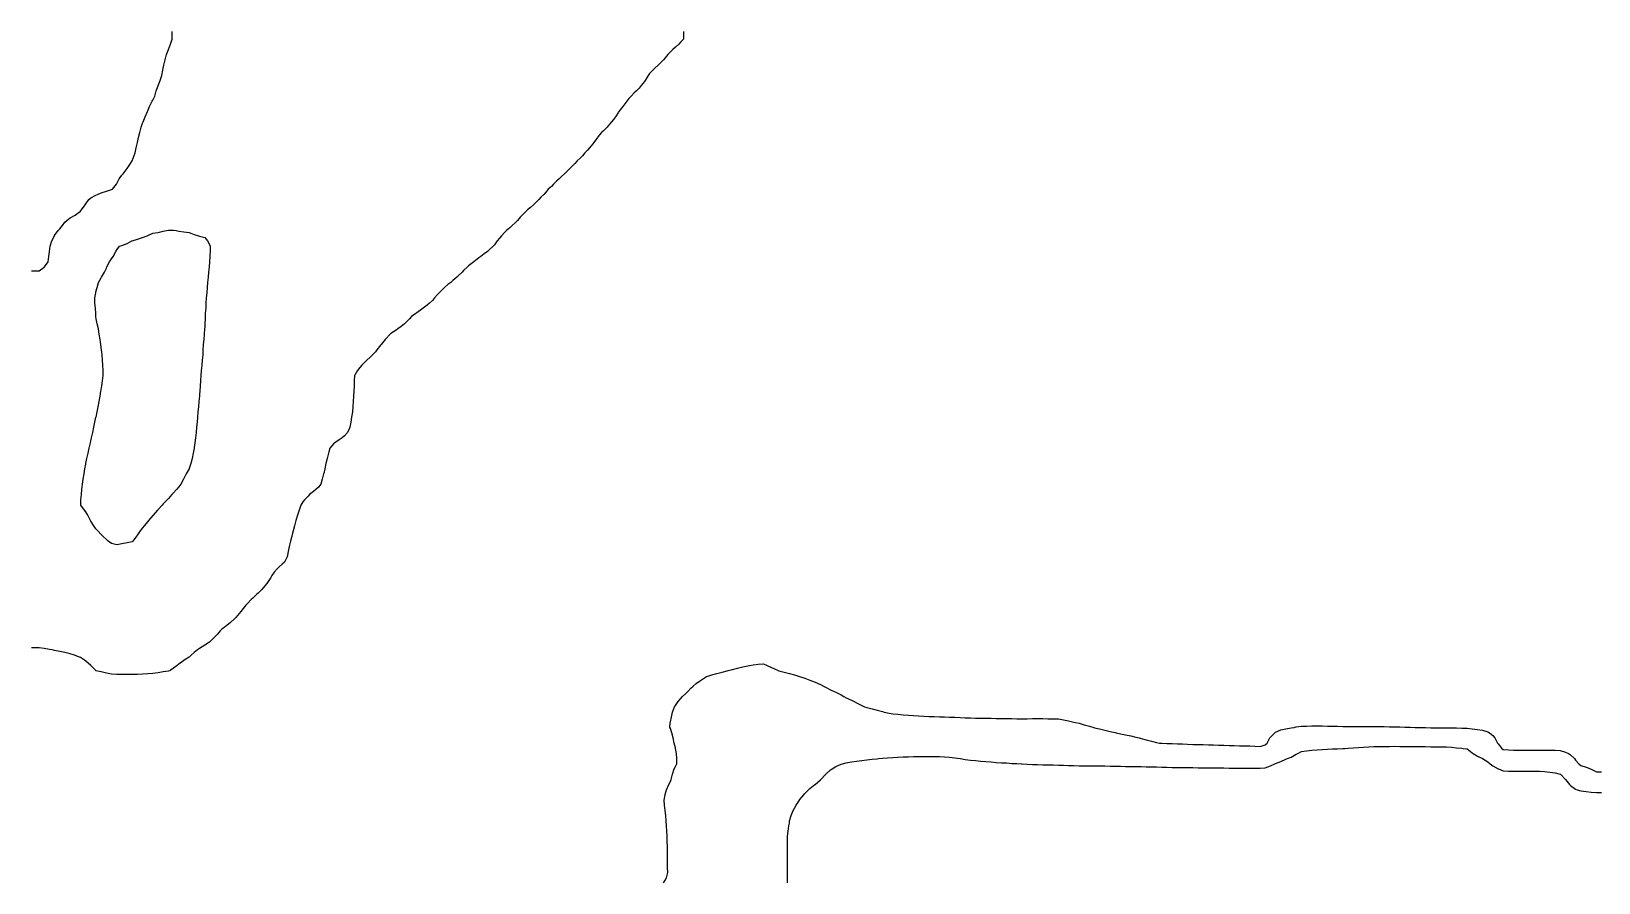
# Model space of a CAD drawing. Header units: inches. Extents: x -13671948.9 to -13671906.2, y 5686257.7 to 5686300.4.
# Drawn here: x -13671948.92 to -13671936.29, y 5686293.57 to 5686300.42 of the extents above; entities that cross this region are included whole.
import ezdxf

# ---------------------------------------------------------------- set-up
doc = ezdxf.new("R2010")
doc.units = ezdxf.units.IN
doc.header["$MEASUREMENT"] = 0

msp = doc.modelspace()

# ---------------------------------------------------------------- linework, layer by layer
for points in [[(-13671948.925, 5686298.494), (-13671948.904, 5686298.494), (-13671948.862, 5686298.494), (-13671948.821, 5686298.524), (-13671948.819, 5686298.525), (-13671948.789, 5686298.567), (-13671948.784, 5686298.609), (-13671948.779, 5686298.646), (-13671948.779, 5686298.65), (-13671948.773, 5686298.692), (-13671948.76, 5686298.734), (-13671948.739, 5686298.775), (-13671948.737, 5686298.778), (-13671948.709, 5686298.817), (-13671948.696, 5686298.831), (-13671948.675, 5686298.859), (-13671948.654, 5686298.885), (-13671948.639, 5686298.9), (-13671948.612, 5686298.92), (-13671948.572, 5686298.942), (-13671948.571, 5686298.943), (-13671948.529, 5686298.974), (-13671948.52, 5686298.984), (-13671948.492, 5686299.026), (-13671948.487, 5686299.034), (-13671948.462, 5686299.067), (-13671948.445, 5686299.081), (-13671948.404, 5686299.104), (-13671948.393, 5686299.109), (-13671948.362, 5686299.121), (-13671948.32, 5686299.135), (-13671948.279, 5686299.148), (-13671948.271, 5686299.151), (-13671948.24, 5686299.192), (-13671948.237, 5686299.196), (-13671948.216, 5686299.234), (-13671948.195, 5686299.264), (-13671948.186, 5686299.276), (-13671948.154, 5686299.317), (-13671948.153, 5686299.317), (-13671948.127, 5686299.359), (-13671948.112, 5686299.38), (-13671948.105, 5686299.401), (-13671948.088, 5686299.443), (-13671948.079, 5686299.484), (-13671948.07, 5686299.526), (-13671948.07, 5686299.526), (-13671948.061, 5686299.568), (-13671948.05, 5686299.609), (-13671948.039, 5686299.651), (-13671948.028, 5686299.683), (-13671948.025, 5686299.693), (-13671948.008, 5686299.734), (-13671947.99, 5686299.776), (-13671947.987, 5686299.783), (-13671947.972, 5686299.818), (-13671947.951, 5686299.859), (-13671947.945, 5686299.869), (-13671947.931, 5686299.901), (-13671947.918, 5686299.943), (-13671947.903, 5686299.983), (-13671947.903, 5686299.985), (-13671947.886, 5686300.026), (-13671947.873, 5686300.068), (-13671947.865, 5686300.11), (-13671947.862, 5686300.127), (-13671947.857, 5686300.151), (-13671947.847, 5686300.193), (-13671947.835, 5686300.235), (-13671947.82, 5686300.276), (-13671947.82, 5686300.277), (-13671947.804, 5686300.318), (-13671947.79, 5686300.36), (-13671947.79, 5686300.402), (-13671947.79, 5686300.422)], [(-13671943.669, 5686300.422), (-13671943.669, 5686300.402), (-13671943.669, 5686300.36), (-13671943.692, 5686300.335), (-13671943.707, 5686300.318), (-13671943.734, 5686300.296), (-13671943.755, 5686300.276), (-13671943.775, 5686300.258), (-13671943.796, 5686300.235), (-13671943.817, 5686300.208), (-13671943.829, 5686300.193), (-13671943.859, 5686300.164), (-13671943.872, 5686300.151), (-13671943.901, 5686300.127), (-13671943.917, 5686300.11), (-13671943.942, 5686300.083), (-13671943.953, 5686300.068), (-13671943.979, 5686300.026), (-13671943.984, 5686300.019), (-13671944.009, 5686299.985), (-13671944.026, 5686299.966), (-13671944.048, 5686299.943), (-13671944.067, 5686299.926), (-13671944.092, 5686299.901), (-13671944.109, 5686299.881), (-13671944.126, 5686299.859), (-13671944.151, 5686299.828), (-13671944.158, 5686299.818), (-13671944.189, 5686299.776), (-13671944.192, 5686299.772), (-13671944.218, 5686299.734), (-13671944.234, 5686299.712), (-13671944.249, 5686299.693), (-13671944.276, 5686299.661), (-13671944.285, 5686299.651), (-13671944.317, 5686299.619), (-13671944.329, 5686299.609), (-13671944.359, 5686299.572), (-13671944.363, 5686299.568), (-13671944.393, 5686299.526), (-13671944.401, 5686299.517), (-13671944.427, 5686299.484), (-13671944.443, 5686299.466), (-13671944.465, 5686299.443), (-13671944.484, 5686299.42), (-13671944.503, 5686299.401), (-13671944.526, 5686299.38), (-13671944.544, 5686299.359), (-13671944.568, 5686299.335), (-13671944.585, 5686299.317), (-13671944.609, 5686299.293), (-13671944.628, 5686299.276), (-13671944.651, 5686299.254), (-13671944.672, 5686299.234), (-13671944.693, 5686299.215), (-13671944.716, 5686299.192), (-13671944.734, 5686299.174), (-13671944.76, 5686299.151), (-13671944.776, 5686299.131), (-13671944.795, 5686299.109), (-13671944.818, 5686299.087), (-13671944.835, 5686299.067), (-13671944.86, 5686299.043), (-13671944.878, 5686299.026), (-13671944.901, 5686299.004), (-13671944.926, 5686298.984), (-13671944.943, 5686298.968), (-13671944.969, 5686298.942), (-13671944.985, 5686298.927), (-13671945.008, 5686298.9), (-13671945.026, 5686298.881), (-13671945.049, 5686298.859), (-13671945.068, 5686298.84), (-13671945.095, 5686298.817), (-13671945.11, 5686298.805), (-13671945.136, 5686298.775), (-13671945.151, 5686298.757), (-13671945.17, 5686298.734), (-13671945.193, 5686298.704), (-13671945.203, 5686298.692), (-13671945.235, 5686298.662), (-13671945.249, 5686298.65), (-13671945.276, 5686298.63), (-13671945.303, 5686298.609), (-13671945.318, 5686298.597), (-13671945.358, 5686298.567), (-13671945.36, 5686298.566), (-13671945.402, 5686298.534), (-13671945.411, 5686298.525), (-13671945.443, 5686298.495), (-13671945.454, 5686298.483), (-13671945.485, 5686298.453), (-13671945.497, 5686298.442), (-13671945.527, 5686298.416), (-13671945.545, 5686298.4), (-13671945.568, 5686298.382), (-13671945.595, 5686298.358), (-13671945.61, 5686298.344), (-13671945.638, 5686298.317), (-13671945.652, 5686298.302), (-13671945.676, 5686298.275), (-13671945.693, 5686298.255), (-13671945.715, 5686298.233), (-13671945.735, 5686298.217), (-13671945.768, 5686298.192), (-13671945.777, 5686298.185), (-13671945.819, 5686298.155), (-13671945.825, 5686298.15), (-13671945.86, 5686298.126), (-13671945.878, 5686298.108), (-13671945.902, 5686298.082), (-13671945.917, 5686298.067), (-13671945.944, 5686298.044), (-13671945.97, 5686298.025), (-13671945.985, 5686298.015), (-13671946.027, 5686297.989), (-13671946.034, 5686297.983), (-13671946.069, 5686297.946), (-13671946.073, 5686297.941), (-13671946.106, 5686297.9), (-13671946.11, 5686297.895), (-13671946.14, 5686297.858), (-13671946.152, 5686297.842), (-13671946.175, 5686297.816), (-13671946.194, 5686297.799), (-13671946.22, 5686297.775), (-13671946.236, 5686297.759), (-13671946.261, 5686297.733), (-13671946.277, 5686297.715), (-13671946.297, 5686297.691), (-13671946.319, 5686297.652), (-13671946.32, 5686297.65), (-13671946.322, 5686297.608), (-13671946.324, 5686297.566), (-13671946.326, 5686297.524), (-13671946.329, 5686297.483), (-13671946.332, 5686297.441), (-13671946.335, 5686297.399), (-13671946.338, 5686297.358), (-13671946.344, 5686297.316), (-13671946.351, 5686297.274), (-13671946.357, 5686297.233), (-13671946.361, 5686297.226), (-13671946.378, 5686297.191), (-13671946.402, 5686297.165), (-13671946.421, 5686297.149), (-13671946.444, 5686297.132), (-13671946.478, 5686297.107), (-13671946.486, 5686297.102), (-13671946.518, 5686297.066), (-13671946.527, 5686297.036), (-13671946.531, 5686297.024), (-13671946.541, 5686296.982), (-13671946.551, 5686296.941), (-13671946.56, 5686296.899), (-13671946.569, 5686296.86), (-13671946.57, 5686296.857), (-13671946.58, 5686296.816), (-13671946.593, 5686296.774), (-13671946.611, 5686296.751), (-13671946.633, 5686296.732), (-13671946.652, 5686296.716), (-13671946.682, 5686296.691), (-13671946.694, 5686296.679), (-13671946.724, 5686296.649), (-13671946.736, 5686296.633), (-13671946.754, 5686296.607), (-13671946.767, 5686296.565), (-13671946.778, 5686296.532), (-13671946.78, 5686296.524), (-13671946.794, 5686296.482), (-13671946.805, 5686296.44), (-13671946.814, 5686296.399), (-13671946.819, 5686296.38), (-13671946.825, 5686296.357), (-13671946.837, 5686296.315), (-13671946.846, 5686296.274), (-13671946.854, 5686296.232), (-13671946.861, 5686296.203), (-13671946.864, 5686296.19), (-13671946.886, 5686296.148), (-13671946.903, 5686296.131), (-13671946.93, 5686296.107), (-13671946.944, 5686296.093), (-13671946.969, 5686296.065), (-13671946.986, 5686296.04), (-13671946.996, 5686296.023), (-13671947.023, 5686295.982), (-13671947.028, 5686295.975), (-13671947.056, 5686295.94), (-13671947.069, 5686295.923), (-13671947.098, 5686295.898), (-13671947.111, 5686295.887), (-13671947.141, 5686295.857), (-13671947.153, 5686295.845), (-13671947.182, 5686295.815), (-13671947.195, 5686295.8), (-13671947.218, 5686295.773), (-13671947.236, 5686295.749), (-13671947.249, 5686295.732), (-13671947.278, 5686295.701), (-13671947.288, 5686295.69), (-13671947.32, 5686295.662), (-13671947.337, 5686295.648), (-13671947.361, 5686295.629), (-13671947.389, 5686295.606), (-13671947.403, 5686295.593), (-13671947.428, 5686295.565), (-13671947.445, 5686295.546), (-13671947.468, 5686295.523), (-13671947.486, 5686295.506), (-13671947.522, 5686295.481), (-13671947.528, 5686295.477), (-13671947.57, 5686295.452), (-13671947.586, 5686295.44), (-13671947.612, 5686295.42), (-13671947.636, 5686295.398), (-13671947.653, 5686295.382), (-13671947.692, 5686295.356), (-13671947.695, 5686295.354), (-13671947.737, 5686295.325), (-13671947.75, 5686295.315), (-13671947.778, 5686295.292), (-13671947.807, 5686295.273), (-13671947.82, 5686295.268), (-13671947.862, 5686295.262), (-13671947.903, 5686295.255), (-13671947.945, 5686295.249), (-13671947.987, 5686295.246), (-13671948.028, 5686295.244), (-13671948.07, 5686295.242), (-13671948.112, 5686295.241), (-13671948.154, 5686295.241), (-13671948.195, 5686295.241), (-13671948.237, 5686295.241), (-13671948.279, 5686295.245), (-13671948.32, 5686295.253), (-13671948.362, 5686295.262), (-13671948.404, 5686295.272), (-13671948.405, 5686295.273), (-13671948.445, 5686295.315), (-13671948.445, 5686295.315), (-13671948.487, 5686295.35), (-13671948.496, 5686295.356), (-13671948.529, 5686295.378), (-13671948.571, 5686295.396), (-13671948.577, 5686295.398), (-13671948.612, 5686295.407), (-13671948.654, 5686295.418), (-13671948.696, 5686295.428), (-13671948.737, 5686295.436), (-13671948.758, 5686295.44), (-13671948.779, 5686295.443), (-13671948.821, 5686295.451), (-13671948.862, 5686295.456), (-13671948.904, 5686295.456), (-13671948.925, 5686295.456)], [(-13671948.108, 5686296.315), (-13671948.112, 5686296.311), (-13671948.154, 5686296.303), (-13671948.195, 5686296.294), (-13671948.237, 5686296.285), (-13671948.279, 5686296.297), (-13671948.305, 5686296.315), (-13671948.32, 5686296.33), (-13671948.349, 5686296.357), (-13671948.362, 5686296.37), (-13671948.389, 5686296.399), (-13671948.404, 5686296.414), (-13671948.421, 5686296.44), (-13671948.445, 5686296.478), (-13671948.448, 5686296.482), (-13671948.471, 5686296.524), (-13671948.487, 5686296.551), (-13671948.496, 5686296.565), (-13671948.525, 5686296.607), (-13671948.527, 5686296.649), (-13671948.522, 5686296.691), (-13671948.518, 5686296.732), (-13671948.513, 5686296.774), (-13671948.507, 5686296.816), (-13671948.5, 5686296.857), (-13671948.494, 5686296.899), (-13671948.487, 5686296.935), (-13671948.486, 5686296.941), (-13671948.477, 5686296.982), (-13671948.468, 5686297.024), (-13671948.459, 5686297.066), (-13671948.449, 5686297.107), (-13671948.445, 5686297.123), (-13671948.439, 5686297.149), (-13671948.43, 5686297.191), (-13671948.421, 5686297.233), (-13671948.412, 5686297.274), (-13671948.404, 5686297.314), (-13671948.403, 5686297.316), (-13671948.395, 5686297.358), (-13671948.386, 5686297.399), (-13671948.378, 5686297.441), (-13671948.371, 5686297.483), (-13671948.364, 5686297.524), (-13671948.362, 5686297.535), (-13671948.357, 5686297.566), (-13671948.352, 5686297.608), (-13671948.346, 5686297.65), (-13671948.346, 5686297.691), (-13671948.349, 5686297.733), (-13671948.351, 5686297.775), (-13671948.354, 5686297.816), (-13671948.36, 5686297.858), (-13671948.362, 5686297.876), (-13671948.365, 5686297.9), (-13671948.371, 5686297.941), (-13671948.378, 5686297.983), (-13671948.385, 5686298.025), (-13671948.394, 5686298.067), (-13671948.402, 5686298.108), (-13671948.404, 5686298.124), (-13671948.406, 5686298.15), (-13671948.409, 5686298.192), (-13671948.413, 5686298.233), (-13671948.412, 5686298.275), (-13671948.405, 5686298.317), (-13671948.404, 5686298.324), (-13671948.395, 5686298.358), (-13671948.385, 5686298.4), (-13671948.362, 5686298.437), (-13671948.359, 5686298.442), (-13671948.335, 5686298.483), (-13671948.32, 5686298.514), (-13671948.316, 5686298.525), (-13671948.295, 5686298.567), (-13671948.279, 5686298.591), (-13671948.266, 5686298.609), (-13671948.243, 5686298.65), (-13671948.237, 5686298.663), (-13671948.214, 5686298.692), (-13671948.195, 5686298.697), (-13671948.154, 5686298.713), (-13671948.116, 5686298.734), (-13671948.112, 5686298.736), (-13671948.07, 5686298.749), (-13671948.028, 5686298.761), (-13671947.992, 5686298.775), (-13671947.987, 5686298.778), (-13671947.945, 5686298.796), (-13671947.903, 5686298.803), (-13671947.862, 5686298.812), (-13671947.836, 5686298.817), (-13671947.82, 5686298.82), (-13671947.778, 5686298.82), (-13671947.757, 5686298.817), (-13671947.737, 5686298.814), (-13671947.695, 5686298.808), (-13671947.653, 5686298.802), (-13671947.612, 5686298.786), (-13671947.579, 5686298.775), (-13671947.57, 5686298.773), (-13671947.528, 5686298.761), (-13671947.504, 5686298.734), (-13671947.486, 5686298.701), (-13671947.484, 5686298.692), (-13671947.485, 5686298.65), (-13671947.486, 5686298.621), (-13671947.487, 5686298.609), (-13671947.49, 5686298.567), (-13671947.493, 5686298.525), (-13671947.497, 5686298.483), (-13671947.501, 5686298.442), (-13671947.504, 5686298.4), (-13671947.508, 5686298.358), (-13671947.511, 5686298.317), (-13671947.515, 5686298.275), (-13671947.518, 5686298.233), (-13671947.52, 5686298.192), (-13671947.523, 5686298.15), (-13671947.525, 5686298.108), (-13671947.527, 5686298.067), (-13671947.528, 5686298.04), (-13671947.529, 5686298.025), (-13671947.532, 5686297.983), (-13671947.535, 5686297.941), (-13671947.539, 5686297.9), (-13671947.542, 5686297.858), (-13671947.544, 5686297.816), (-13671947.548, 5686297.775), (-13671947.552, 5686297.733), (-13671947.556, 5686297.691), (-13671947.559, 5686297.65), (-13671947.562, 5686297.608), (-13671947.565, 5686297.566), (-13671947.568, 5686297.524), (-13671947.57, 5686297.499), (-13671947.571, 5686297.483), (-13671947.574, 5686297.441), (-13671947.578, 5686297.399), (-13671947.582, 5686297.358), (-13671947.585, 5686297.316), (-13671947.589, 5686297.274), (-13671947.593, 5686297.233), (-13671947.597, 5686297.191), (-13671947.602, 5686297.149), (-13671947.607, 5686297.107), (-13671947.612, 5686297.071), (-13671947.612, 5686297.066), (-13671947.621, 5686297.024), (-13671947.63, 5686296.982), (-13671947.64, 5686296.941), (-13671947.653, 5686296.901), (-13671947.654, 5686296.899), (-13671947.676, 5686296.857), (-13671947.695, 5686296.821), (-13671947.698, 5686296.816), (-13671947.719, 5686296.774), (-13671947.737, 5686296.754), (-13671947.755, 5686296.732), (-13671947.778, 5686296.706), (-13671947.793, 5686296.691), (-13671947.82, 5686296.659), (-13671947.83, 5686296.649), (-13671947.862, 5686296.617), (-13671947.871, 5686296.607), (-13671947.903, 5686296.572), (-13671947.909, 5686296.565), (-13671947.944, 5686296.524), (-13671947.945, 5686296.523), (-13671947.98, 5686296.482), (-13671947.987, 5686296.475), (-13671948.015, 5686296.44), (-13671948.028, 5686296.424), (-13671948.047, 5686296.399), (-13671948.07, 5686296.366), (-13671948.077, 5686296.357), (-13671948.108, 5686296.315)], [(-13671943.829, 5686293.563), (-13671943.817, 5686293.586), (-13671943.807, 5686293.605), (-13671943.796, 5686293.647), (-13671943.797, 5686293.688), (-13671943.797, 5686293.73), (-13671943.797, 5686293.772), (-13671943.798, 5686293.813), (-13671943.799, 5686293.855), (-13671943.8, 5686293.897), (-13671943.801, 5686293.939), (-13671943.803, 5686293.98), (-13671943.806, 5686294.022), (-13671943.808, 5686294.064), (-13671943.812, 5686294.105), (-13671943.817, 5686294.147), (-13671943.817, 5686294.147), (-13671943.822, 5686294.189), (-13671943.826, 5686294.23), (-13671943.818, 5686294.272), (-13671943.817, 5686294.275), (-13671943.805, 5686294.314), (-13671943.786, 5686294.356), (-13671943.775, 5686294.381), (-13671943.768, 5686294.397), (-13671943.758, 5686294.439), (-13671943.743, 5686294.481), (-13671943.734, 5686294.502), (-13671943.722, 5686294.522), (-13671943.722, 5686294.564), (-13671943.726, 5686294.606), (-13671943.733, 5686294.647), (-13671943.734, 5686294.651), (-13671943.744, 5686294.689), (-13671943.753, 5686294.731), (-13671943.764, 5686294.772), (-13671943.775, 5686294.806), (-13671943.778, 5686294.814), (-13671943.776, 5686294.856), (-13671943.775, 5686294.86), (-13671943.767, 5686294.898), (-13671943.757, 5686294.939), (-13671943.742, 5686294.981), (-13671943.734, 5686294.992), (-13671943.711, 5686295.023), (-13671943.692, 5686295.046), (-13671943.676, 5686295.064), (-13671943.65, 5686295.09), (-13671943.634, 5686295.106), (-13671943.609, 5686295.131), (-13671943.591, 5686295.148), (-13671943.567, 5686295.168), (-13671943.54, 5686295.189), (-13671943.525, 5686295.2), (-13671943.484, 5686295.226), (-13671943.466, 5686295.231), (-13671943.442, 5686295.239), (-13671943.4, 5686295.25), (-13671943.358, 5686295.261), (-13671943.317, 5686295.271), (-13671943.308, 5686295.273), (-13671943.275, 5686295.282), (-13671943.233, 5686295.293), (-13671943.192, 5686295.304), (-13671943.15, 5686295.312), (-13671943.137, 5686295.315), (-13671943.108, 5686295.319), (-13671943.067, 5686295.325), (-13671943.025, 5686295.329), (-13671942.995, 5686295.315), (-13671942.983, 5686295.309), (-13671942.941, 5686295.289), (-13671942.907, 5686295.273), (-13671942.9, 5686295.271), (-13671942.858, 5686295.26), (-13671942.816, 5686295.249), (-13671942.775, 5686295.238), (-13671942.75, 5686295.231), (-13671942.733, 5686295.227), (-13671942.691, 5686295.212), (-13671942.65, 5686295.197), (-13671942.63, 5686295.189), (-13671942.608, 5686295.181), (-13671942.566, 5686295.162), (-13671942.542, 5686295.148), (-13671942.525, 5686295.139), (-13671942.483, 5686295.118), (-13671942.456, 5686295.106), (-13671942.441, 5686295.1), (-13671942.399, 5686295.077), (-13671942.376, 5686295.064), (-13671942.358, 5686295.055), (-13671942.316, 5686295.034), (-13671942.294, 5686295.023), (-13671942.274, 5686295.013), (-13671942.233, 5686294.992), (-13671942.211, 5686294.981), (-13671942.191, 5686294.976), (-13671942.149, 5686294.965), (-13671942.108, 5686294.954), (-13671942.066, 5686294.943), (-13671942.051, 5686294.939), (-13671942.024, 5686294.933), (-13671941.982, 5686294.925), (-13671941.941, 5686294.921), (-13671941.899, 5686294.917), (-13671941.857, 5686294.914), (-13671941.816, 5686294.911), (-13671941.774, 5686294.909), (-13671941.732, 5686294.906), (-13671941.691, 5686294.904), (-13671941.649, 5686294.903), (-13671941.607, 5686294.901), (-13671941.566, 5686294.9), (-13671941.524, 5686294.899), (-13671941.496, 5686294.898), (-13671941.482, 5686294.897), (-13671941.44, 5686294.895), (-13671941.399, 5686294.894), (-13671941.357, 5686294.892), (-13671941.315, 5686294.891), (-13671941.274, 5686294.89), (-13671941.232, 5686294.889), (-13671941.19, 5686294.889), (-13671941.149, 5686294.888), (-13671941.107, 5686294.888), (-13671941.065, 5686294.887), (-13671941.023, 5686294.887), (-13671940.982, 5686294.886), (-13671940.94, 5686294.886), (-13671940.898, 5686294.886), (-13671940.857, 5686294.887), (-13671940.815, 5686294.887), (-13671940.773, 5686294.887), (-13671940.732, 5686294.886), (-13671940.69, 5686294.885), (-13671940.648, 5686294.884), (-13671940.606, 5686294.877), (-13671940.565, 5686294.869), (-13671940.523, 5686294.859), (-13671940.51, 5686294.856), (-13671940.481, 5686294.849), (-13671940.44, 5686294.837), (-13671940.398, 5686294.825), (-13671940.363, 5686294.814), (-13671940.356, 5686294.812), (-13671940.315, 5686294.803), (-13671940.273, 5686294.793), (-13671940.231, 5686294.783), (-13671940.19, 5686294.774), (-13671940.183, 5686294.772), (-13671940.148, 5686294.765), (-13671940.106, 5686294.756), (-13671940.064, 5686294.747), (-13671940.023, 5686294.737), (-13671939.996, 5686294.731), (-13671939.981, 5686294.727), (-13671939.939, 5686294.716), (-13671939.898, 5686294.705), (-13671939.856, 5686294.695), (-13671939.832, 5686294.689), (-13671939.814, 5686294.688), (-13671939.773, 5686294.686), (-13671939.731, 5686294.685), (-13671939.689, 5686294.683), (-13671939.647, 5686294.682), (-13671939.606, 5686294.68), (-13671939.564, 5686294.679), (-13671939.522, 5686294.678), (-13671939.481, 5686294.677), (-13671939.439, 5686294.675), (-13671939.397, 5686294.674), (-13671939.356, 5686294.673), (-13671939.314, 5686294.672), (-13671939.272, 5686294.67), (-13671939.231, 5686294.669), (-13671939.189, 5686294.668), (-13671939.147, 5686294.667), (-13671939.105, 5686294.666), (-13671939.064, 5686294.665), (-13671939.022, 5686294.663), (-13671938.98, 5686294.676), (-13671938.964, 5686294.689), (-13671938.943, 5686294.731), (-13671938.939, 5686294.737), (-13671938.902, 5686294.772), (-13671938.897, 5686294.776), (-13671938.855, 5686294.795), (-13671938.814, 5686294.805), (-13671938.772, 5686294.811), (-13671938.748, 5686294.814), (-13671938.73, 5686294.819), (-13671938.688, 5686294.826), (-13671938.647, 5686294.826), (-13671938.605, 5686294.827), (-13671938.563, 5686294.828), (-13671938.522, 5686294.827), (-13671938.48, 5686294.826), (-13671938.438, 5686294.826), (-13671938.397, 5686294.825), (-13671938.355, 5686294.824), (-13671938.313, 5686294.824), (-13671938.271, 5686294.824), (-13671938.23, 5686294.823), (-13671938.188, 5686294.823), (-13671938.146, 5686294.823), (-13671938.105, 5686294.823), (-13671938.063, 5686294.822), (-13671938.021, 5686294.822), (-13671937.98, 5686294.821), (-13671937.938, 5686294.82), (-13671937.896, 5686294.819), (-13671937.855, 5686294.818), (-13671937.813, 5686294.817), (-13671937.771, 5686294.816), (-13671937.729, 5686294.815), (-13671937.714, 5686294.814), (-13671937.688, 5686294.814), (-13671937.646, 5686294.813), (-13671937.604, 5686294.813), (-13671937.563, 5686294.812), (-13671937.521, 5686294.812), (-13671937.479, 5686294.811), (-13671937.438, 5686294.811), (-13671937.396, 5686294.81), (-13671937.354, 5686294.809), (-13671937.312, 5686294.805), (-13671937.271, 5686294.8), (-13671937.229, 5686294.794), (-13671937.187, 5686294.781), (-13671937.172, 5686294.772), (-13671937.146, 5686294.751), (-13671937.129, 5686294.731), (-13671937.108, 5686294.689), (-13671937.104, 5686294.684), (-13671937.073, 5686294.647), (-13671937.062, 5686294.639), (-13671937.021, 5686294.634), (-13671936.979, 5686294.633), (-13671936.937, 5686294.633), (-13671936.895, 5686294.633), (-13671936.854, 5686294.633), (-13671936.812, 5686294.633), (-13671936.77, 5686294.633), (-13671936.729, 5686294.633), (-13671936.687, 5686294.632), (-13671936.645, 5686294.631), (-13671936.604, 5686294.629), (-13671936.562, 5686294.617), (-13671936.536, 5686294.606), (-13671936.52, 5686294.596), (-13671936.487, 5686294.564), (-13671936.479, 5686294.553), (-13671936.453, 5686294.522), (-13671936.437, 5686294.51), (-13671936.395, 5686294.495), (-13671936.36, 5686294.481), (-13671936.353, 5686294.478), (-13671936.312, 5686294.459), (-13671936.27, 5686294.458)], [(-13671942.832, 5686293.563), (-13671942.831, 5686293.605), (-13671942.83, 5686293.647), (-13671942.83, 5686293.688), (-13671942.83, 5686293.73), (-13671942.83, 5686293.772), (-13671942.83, 5686293.813), (-13671942.83, 5686293.855), (-13671942.831, 5686293.897), (-13671942.83, 5686293.939), (-13671942.825, 5686293.98), (-13671942.82, 5686294.022), (-13671942.816, 5686294.045), (-13671942.814, 5686294.064), (-13671942.802, 5686294.105), (-13671942.784, 5686294.147), (-13671942.775, 5686294.166), (-13671942.762, 5686294.189), (-13671942.733, 5686294.23), (-13671942.733, 5686294.231), (-13671942.7, 5686294.272), (-13671942.691, 5686294.282), (-13671942.661, 5686294.314), (-13671942.65, 5686294.324), (-13671942.611, 5686294.356), (-13671942.608, 5686294.357), (-13671942.566, 5686294.393), (-13671942.563, 5686294.397), (-13671942.525, 5686294.437), (-13671942.522, 5686294.439), (-13671942.483, 5686294.473), (-13671942.472, 5686294.481), (-13671942.441, 5686294.502), (-13671942.399, 5686294.519), (-13671942.388, 5686294.522), (-13671942.358, 5686294.529), (-13671942.316, 5686294.538), (-13671942.274, 5686294.545), (-13671942.233, 5686294.55), (-13671942.191, 5686294.554), (-13671942.149, 5686294.559), (-13671942.108, 5686294.563), (-13671942.097, 5686294.564), (-13671942.066, 5686294.567), (-13671942.024, 5686294.571), (-13671941.982, 5686294.574), (-13671941.941, 5686294.576), (-13671941.899, 5686294.578), (-13671941.857, 5686294.579), (-13671941.816, 5686294.58), (-13671941.774, 5686294.581), (-13671941.732, 5686294.581), (-13671941.691, 5686294.581), (-13671941.649, 5686294.581), (-13671941.607, 5686294.58), (-13671941.566, 5686294.579), (-13671941.524, 5686294.577), (-13671941.482, 5686294.571), (-13671941.44, 5686294.564), (-13671941.437, 5686294.564), (-13671941.399, 5686294.558), (-13671941.357, 5686294.553), (-13671941.315, 5686294.548), (-13671941.274, 5686294.544), (-13671941.232, 5686294.54), (-13671941.19, 5686294.537), (-13671941.149, 5686294.534), (-13671941.107, 5686294.531), (-13671941.065, 5686294.529), (-13671941.023, 5686294.526), (-13671940.982, 5686294.524), (-13671940.946, 5686294.522), (-13671940.94, 5686294.522), (-13671940.898, 5686294.52), (-13671940.857, 5686294.518), (-13671940.815, 5686294.517), (-13671940.773, 5686294.515), (-13671940.732, 5686294.514), (-13671940.69, 5686294.513), (-13671940.648, 5686294.512), (-13671940.606, 5686294.511), (-13671940.565, 5686294.509), (-13671940.523, 5686294.508), (-13671940.481, 5686294.507), (-13671940.44, 5686294.507), (-13671940.398, 5686294.506), (-13671940.356, 5686294.506), (-13671940.315, 5686294.505), (-13671940.273, 5686294.505), (-13671940.231, 5686294.504), (-13671940.19, 5686294.504), (-13671940.148, 5686294.503), (-13671940.106, 5686294.502), (-13671940.064, 5686294.502), (-13671940.023, 5686294.501), (-13671939.981, 5686294.5), (-13671939.939, 5686294.499), (-13671939.898, 5686294.498), (-13671939.856, 5686294.497), (-13671939.814, 5686294.496), (-13671939.773, 5686294.495), (-13671939.731, 5686294.494), (-13671939.689, 5686294.494), (-13671939.647, 5686294.493), (-13671939.606, 5686294.492), (-13671939.564, 5686294.492), (-13671939.522, 5686294.491), (-13671939.481, 5686294.49), (-13671939.439, 5686294.49), (-13671939.397, 5686294.489), (-13671939.356, 5686294.489), (-13671939.314, 5686294.489), (-13671939.272, 5686294.488), (-13671939.231, 5686294.488), (-13671939.189, 5686294.488), (-13671939.147, 5686294.487), (-13671939.105, 5686294.487), (-13671939.064, 5686294.487), (-13671939.022, 5686294.487), (-13671938.98, 5686294.491), (-13671938.939, 5686294.506), (-13671938.902, 5686294.522), (-13671938.897, 5686294.524), (-13671938.855, 5686294.542), (-13671938.814, 5686294.559), (-13671938.802, 5686294.564), (-13671938.772, 5686294.577), (-13671938.73, 5686294.6), (-13671938.718, 5686294.606), (-13671938.688, 5686294.621), (-13671938.647, 5686294.626), (-13671938.605, 5686294.631), (-13671938.563, 5686294.636), (-13671938.522, 5686294.639), (-13671938.48, 5686294.64), (-13671938.438, 5686294.642), (-13671938.397, 5686294.643), (-13671938.355, 5686294.646), (-13671938.339, 5686294.647), (-13671938.313, 5686294.649), (-13671938.271, 5686294.651), (-13671938.23, 5686294.653), (-13671938.188, 5686294.656), (-13671938.146, 5686294.659), (-13671938.105, 5686294.661), (-13671938.063, 5686294.662), (-13671938.021, 5686294.663), (-13671937.98, 5686294.663), (-13671937.938, 5686294.664), (-13671937.896, 5686294.663), (-13671937.855, 5686294.663), (-13671937.813, 5686294.663), (-13671937.771, 5686294.662), (-13671937.729, 5686294.662), (-13671937.688, 5686294.661), (-13671937.646, 5686294.66), (-13671937.604, 5686294.659), (-13671937.563, 5686294.659), (-13671937.521, 5686294.658), (-13671937.479, 5686294.656), (-13671937.438, 5686294.652), (-13671937.396, 5686294.648), (-13671937.385, 5686294.647), (-13671937.354, 5686294.643), (-13671937.312, 5686294.611), (-13671937.304, 5686294.606), (-13671937.271, 5686294.585), (-13671937.23, 5686294.564), (-13671937.229, 5686294.564), (-13671937.187, 5686294.537), (-13671937.167, 5686294.522), (-13671937.146, 5686294.506), (-13671937.104, 5686294.483), (-13671937.1, 5686294.481), (-13671937.062, 5686294.466), (-13671937.021, 5686294.464), (-13671936.979, 5686294.464), (-13671936.937, 5686294.464), (-13671936.895, 5686294.464), (-13671936.854, 5686294.464), (-13671936.812, 5686294.464), (-13671936.77, 5686294.464), (-13671936.729, 5686294.46), (-13671936.687, 5686294.455), (-13671936.645, 5686294.45), (-13671936.604, 5686294.44), (-13671936.602, 5686294.439), (-13671936.562, 5686294.397), (-13671936.562, 5686294.397), (-13671936.528, 5686294.356), (-13671936.52, 5686294.348), (-13671936.479, 5686294.317), (-13671936.468, 5686294.314), (-13671936.437, 5686294.304), (-13671936.395, 5686294.299), (-13671936.353, 5686294.295), (-13671936.312, 5686294.29), (-13671936.27, 5686294.29)]]:
    msp.add_lwpolyline(points)

doc.saveas('drawing.dxf')
